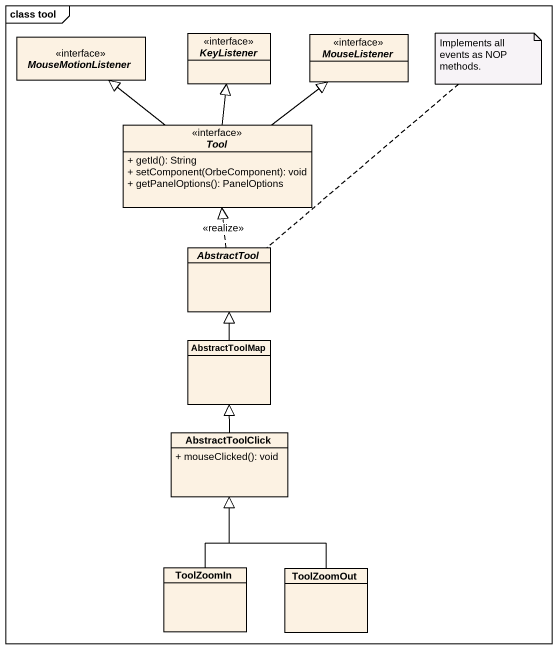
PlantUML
@startuml
mainframe class tool
hide circle
hide empty members
skinparam classAttributeIconSize 0
interface MouseMotionListener <<interface>>
interface KeyListener <<interface>>
interface MouseListener <<interface>>
interface Tool <<interface>> {
  + getId(): String
  + setComponent(OrbeComponent): void
  + getPanelOptions(): PanelOptions
}
abstract class AbstractTool
class AbstractToolMap
class AbstractToolClick {
  + mouseClicked(): void
}
class ToolZoomIn
class ToolZoomOut
Tool -up-|> MouseMotionListener
Tool -up-|> KeyListener
Tool -up-|> MouseListener
AbstractTool .up.|> Tool : <<realize>>
AbstractToolMap -up-|> AbstractTool
AbstractToolClick -up-|> AbstractToolMap
ToolZoomIn -up-|> AbstractToolClick
ToolZoomOut -up-|> AbstractToolClick
note top of AbstractTool : Implements all events as NOP methods.
@enduml
